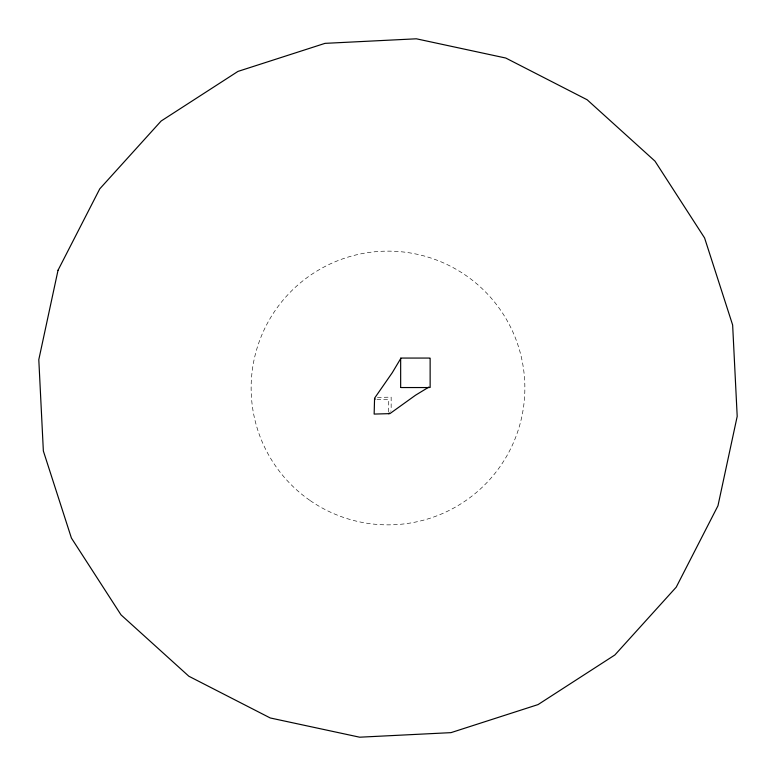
<?xml version="1.0" encoding="UTF-8"?>
<svg xmlns="http://www.w3.org/2000/svg" width="776" height="776" viewBox="0 0 776 776"><rect width="100%" height="100%" fill="white"/><g stroke="black" fill="none" stroke-linecap="round" stroke-linejoin="round"><path stroke-width="0.58" stroke-dasharray="3.88 2.91" d="M390.677 411.309L390.968 410.785M377.417 397.409L391.152 397.147L391.152 410.271M376.903 399.504L388.737 399.504L388.698 412.58M310.206 500.598A136.857 136.857 0 0 0 524.411 399.077A136.857 136.857 0 0 0 329.383 264.325A136.857 136.857 0 0 0 310.206 500.598"/><path stroke-width="1.16" d="M400.726 358.551L392.297 372.664L374.575 398.185L374.148 414.074L389.901 413.627L415.538 395.207L428.915 387.059M388.698 413.773L389.329 412.91M374.536 399.504L375.303 398.951M400.998 358.066L429.4 358.066M400.998 387.544L429.4 387.544M430.137 358.124L430.137 387.496M400.659 358.124L400.659 387.496M58.035 270.232L38.8 359.647L43.359 450.992L71.411 538.049L121.027 614.873L188.849 676.236L270.232 717.965L359.647 737.2L450.992 732.641L538.049 704.589L614.873 654.973L676.236 587.151L717.965 505.768L737.2 416.353L732.641 325.008L704.589 237.951L654.973 161.127L587.151 99.764L505.768 58.035L416.353 38.8L325.008 43.359L237.951 71.411L161.127 121.027L99.764 188.849L58.035 270.232"/></g></svg>
